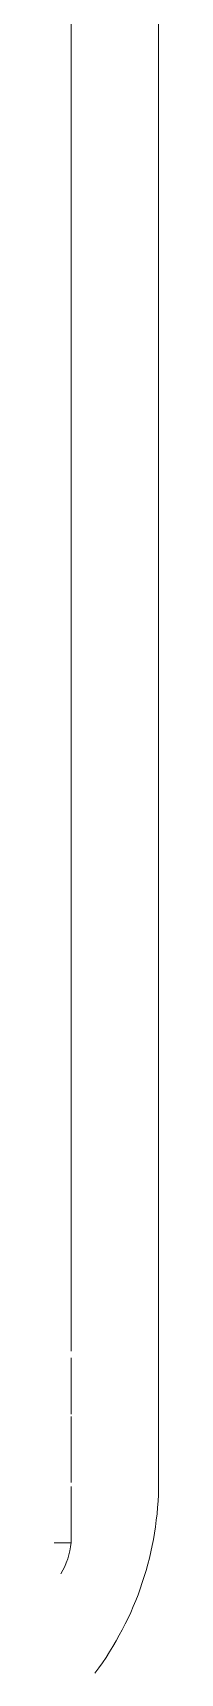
# Model space of a CAD drawing. Header units: millimetres. Extents: x 155927 to 326028, y -36033 to 97293.
# Drawn here: x 218334 to 218367, y 18295 to 18809 of the extents above; entities that cross this region are included whole.
import ezdxf

# ---------------------------------------------------------------- set-up
doc = ezdxf.new("R2010")
doc.units = ezdxf.units.MM
doc.header["$MEASUREMENT"] = 0
doc.layers.add('I-FURN', color=8, linetype='CONTINUOUS', lineweight=9)

msp = doc.modelspace()

# ---------------------------------------------------------------- linework, layer by layer
at = {"layer": 'I-FURN'}
for p, q in [((218339.05, 19233.7), (218339.05, 18395.52)), ((218366.52, 19058.32), (218366.52, 18354.62)), ((218366.52, 18354.62), (218366.52, 19058.32)), ((218339.02, 18393.49), (218339.02, 18375.77)), ((218339.05, 18375.03), (218339.05, 18370.14)), ((218339.02, 18370.28), (218339.02, 18354.43)), ((218339.02, 18353.1), (218339.02, 18335.52)), ((218339.05, 18341.16), (218339.05, 18340.09)), ((218333.78, 18335.52), (218339.02, 18335.52))]:
    msp.add_line(p, q, dxfattribs=at)
for centre, radius, start, end in [((218266.52, 18354.62), 100, 323.1301, 0), ((218266.52, 18354.62), 100, 323.1301, 0), ((218315.56, 18337.86), 23.6, 329.1436, 354.3336)]:
    msp.add_arc(centre, radius, start, end, dxfattribs=at)

doc.saveas('drawing.dxf')
